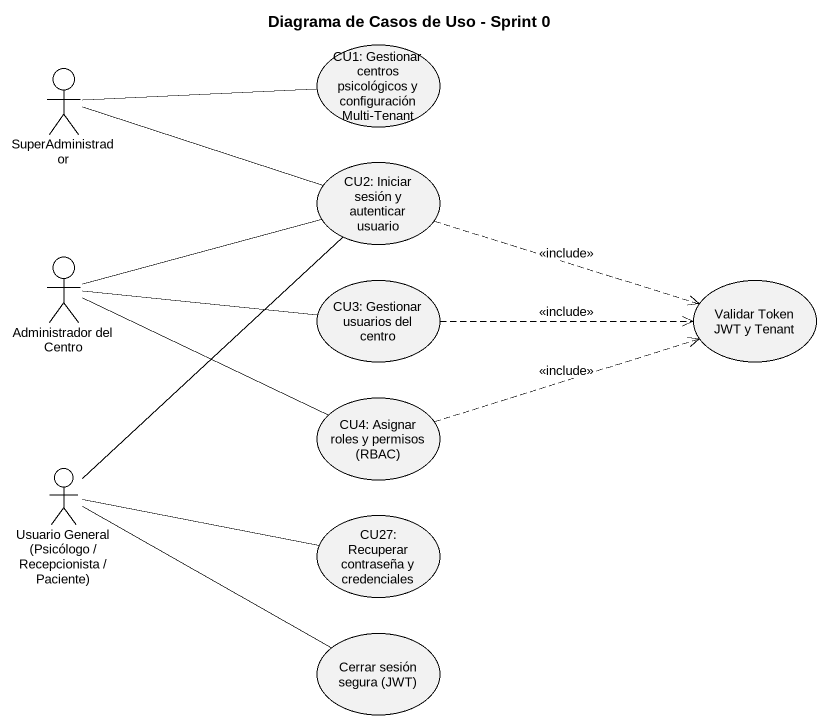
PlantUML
@startuml
title Diagrama de Casos de Uso - Sprint 0
usecase "CU1: Gestionar centros psicológicos y configuración Multi-Tenant" as CU1_Gestionar_centros
actor SuperAdministrador
usecase "CU2: Iniciar sesión y autenticar usuario" as CU2_Iniciar_sesión_y
actor "Administrador del Centro" as Administrador_del_Centro
usecase "CU3: Gestionar usuarios del centro" as CU3_Gestionar_usuarios_del
usecase "Validar Token JWT y Tenant" as Validar_Token_JWT_y_Tenant
usecase "CU4: Asignar roles y permisos (RBAC)" as CU4_Asignar_roles_y
actor "Usuario General (Psicólogo / Recepcionista / Paciente)" as Usuario_General_Psicólogo
usecase "CU27: Recuperar contraseña y credenciales" as CU27_Recuperar_contraseña_y
usecase "Cerrar sesión segura (JWT)" as Cerrar_sesión_segura_JWT
SuperAdministrador -right- CU1_Gestionar_centros
SuperAdministrador -right- CU2_Iniciar_sesión_y
CU2_Iniciar_sesión_y .right.> Validar_Token_JWT_y_Tenant : <<include>>
Administrador_del_Centro -right- CU2_Iniciar_sesión_y
Administrador_del_Centro -right- CU3_Gestionar_usuarios_del
Administrador_del_Centro -right- CU4_Asignar_roles_y
CU3_Gestionar_usuarios_del .right.> Validar_Token_JWT_y_Tenant : <<include>>
CU4_Asignar_roles_y .right.> Validar_Token_JWT_y_Tenant : <<include>>
Usuario_General_Psicólogo -up- CU2_Iniciar_sesión_y
Usuario_General_Psicólogo -right- CU27_Recuperar_contraseña_y
Usuario_General_Psicólogo -right- Cerrar_sesión_segura_JWT
@enduml
